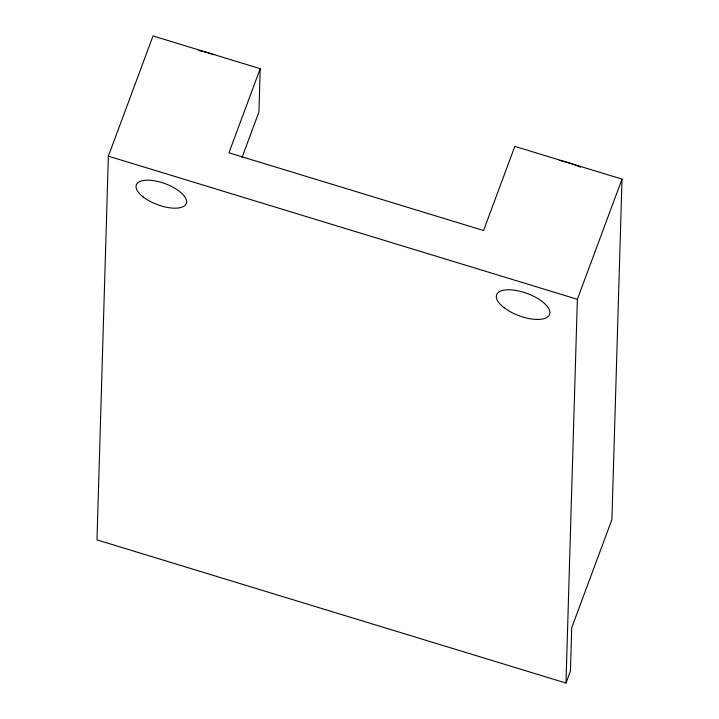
<?xml version="1.0" encoding="UTF-8"?>
<svg xmlns="http://www.w3.org/2000/svg" width="719" height="719" viewBox="0 0 719 719"><rect width="100%" height="100%" fill="white"/><g stroke="black" fill="none" stroke-linecap="round" stroke-linejoin="round"><path stroke-width="1.08" d="M108.371 156.158L96.984 539.897L565.979 683.05L570.446 671.034L571.731 627.705L611.914 519.522L622.016 179.103L514.822 146.379L483.563 230.52L228.966 152.814L260.215 68.673L153.021 35.95L108.371 156.158L577.366 299.302L565.979 683.05M260.215 68.673L258.93 111.993L241.997 157.587M577.366 299.302L622.016 179.103M198.462 50.465L206.623 52.307A49.44 20.734 20.4 0 1 213.75 54.743M559.247 160.364A49.44 20.734 20.4 0 1 580.539 167.185M503.92 307.579A28.248 11.846 20.4 0 0 548.921 315.713A28.248 11.846 20.4 0 0 516.548 290.53A28.248 11.846 20.4 0 0 503.92 307.579M143.207 196.979A26.648 11.18 20.4 0 0 185.664 204.654A26.648 11.18 20.4 0 0 155.115 180.9A26.648 11.18 20.4 0 0 143.207 196.979"/></g></svg>
